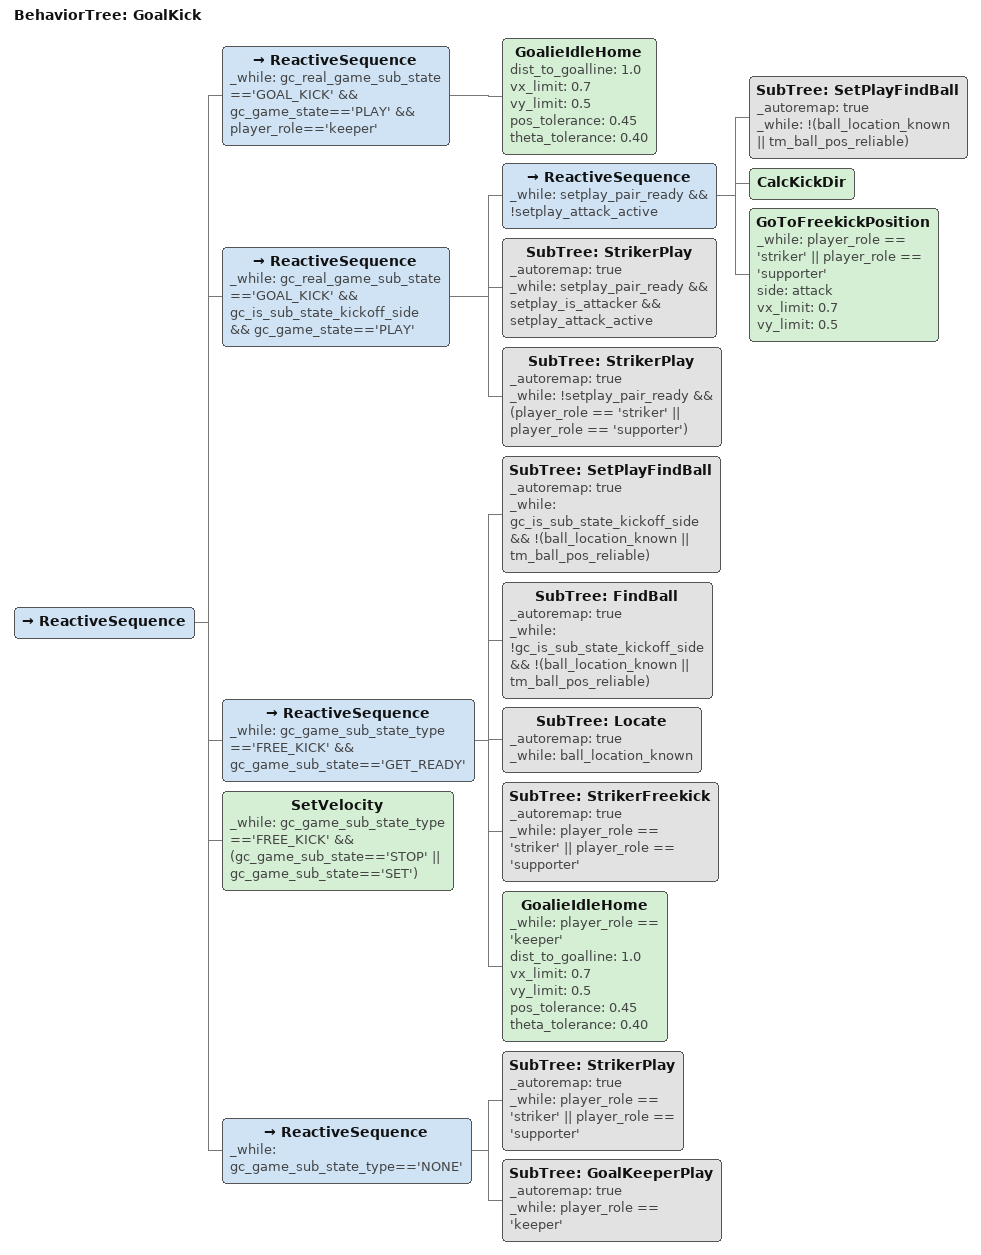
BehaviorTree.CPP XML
<root BTCPP_format="4">
    <BehaviorTree ID="GoalKick">
        <ReactiveSequence>
            <ReactiveSequence _while="gc_real_game_sub_state=='GOAL_KICK' &amp;&amp; gc_game_state=='PLAY' &amp;&amp; player_role=='keeper'">
                <GoalieIdleHome dist_to_goalline="1.0" vx_limit="0.7" vy_limit="0.5"
                    pos_tolerance="0.45" theta_tolerance="0.40" />
            </ReactiveSequence>
            <ReactiveSequence _while="gc_real_game_sub_state=='GOAL_KICK' &amp;&amp; gc_is_sub_state_kickoff_side &amp;&amp; gc_game_state=='PLAY'">
                <!-- 等待和进攻必须互斥；进攻开始后不再重跑站位节点，避免中断 VisualKick。 -->
                <ReactiveSequence _while="setplay_pair_ready &amp;&amp; !setplay_attack_active">
                    <SubTree ID="SetPlayFindBall" _autoremap="true"
                        _while="!(ball_location_known || tm_ball_pos_reliable)" />
                    <CalcKickDir />
                    <GoToFreekickPosition _while="player_role == 'striker' || player_role == 'supporter'" side="attack" vx_limit="0.7" vy_limit="0.5" />
                </ReactiveSequence>
                <SubTree ID="StrikerPlay" _autoremap="true"
                    _while="setplay_pair_ready &amp;&amp; setplay_is_attacker &amp;&amp; setplay_attack_active" />
                <!-- 若1、2号没有同时在场，保持既有退化规则，直接回到正常拼抢。 -->
                <SubTree ID="StrikerPlay" _autoremap="true"
                    _while="!setplay_pair_ready &amp;&amp; (player_role == 'striker' || player_role == 'supporter')" />
            </ReactiveSequence>
            <ReactiveSequence _while="gc_game_sub_state_type=='FREE_KICK' &amp;&amp; gc_game_sub_state=='GET_READY'">
                <!-- 我方/对方球门球在进入后续站位策略前，先确保至少获得视觉或队友球位。 -->
                <SubTree ID="SetPlayFindBall" _autoremap="true"
                    _while="gc_is_sub_state_kickoff_side &amp;&amp; !(ball_location_known || tm_ball_pos_reliable)" />
                <SubTree ID="FindBall" _autoremap="true"
                    _while="!gc_is_sub_state_kickoff_side &amp;&amp; !(ball_location_known || tm_ball_pos_reliable)" />
                <SubTree ID="Locate" _autoremap="true" _while="ball_location_known" />
                <SubTree ID="StrikerFreekick" _autoremap="true"
                    _while="player_role == 'striker' || player_role == 'supporter'" />
                <GoalieIdleHome _while="player_role == 'keeper'" dist_to_goalline="1.0" vx_limit="0.7" vy_limit="0.5"
                    pos_tolerance="0.45" theta_tolerance="0.40" />
            </ReactiveSequence>
            <SetVelocity _while="gc_game_sub_state_type=='FREE_KICK' &amp;&amp; (gc_game_sub_state=='STOP' || gc_game_sub_state=='SET')" />
            <ReactiveSequence _while="gc_game_sub_state_type=='NONE'">
                <SubTree ID="StrikerPlay" _autoremap="true"
                    _while="player_role == 'striker' || player_role == 'supporter'" />
                <SubTree ID="GoalKeeperPlay" _autoremap="true"
                    _while="player_role == 'keeper'" />
            </ReactiveSequence>
        </ReactiveSequence>
    </BehaviorTree>
</root>
